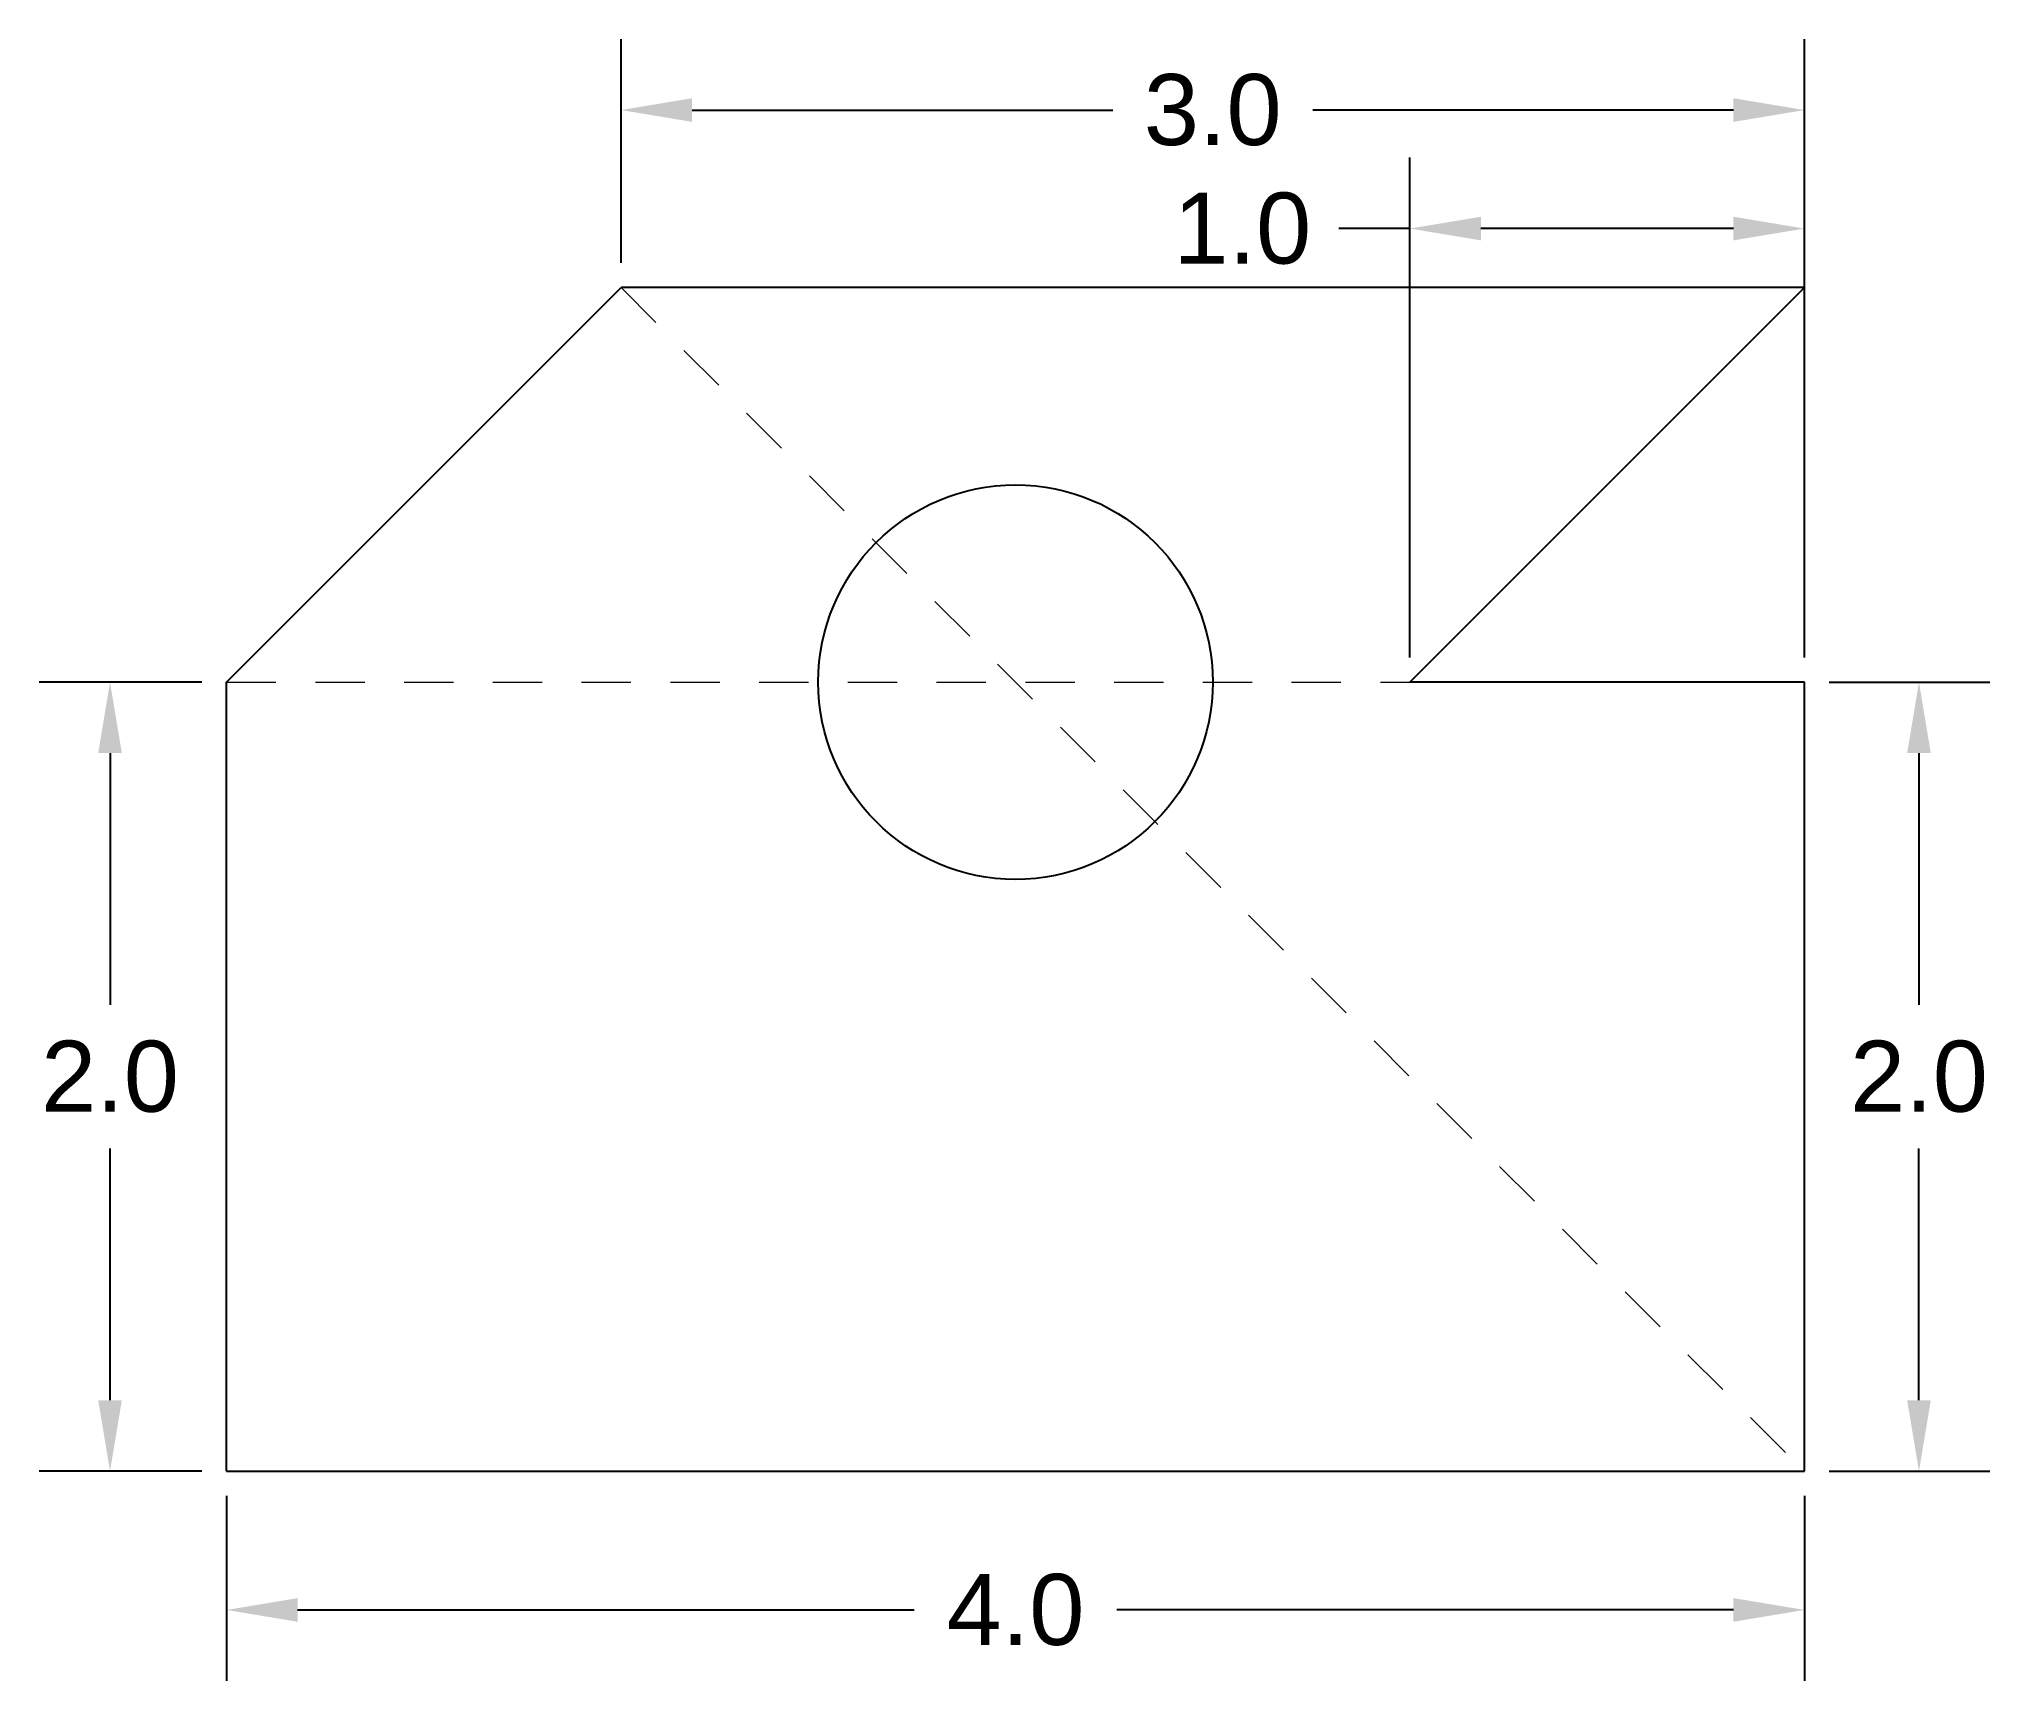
# Model space of a CAD drawing. Header units: inches. Extents: x 1.52 to 6.47, y 4.47 to 8.63.
import ezdxf

# ---------------------------------------------------------------- set-up
doc = ezdxf.new("R2010")
doc.units = ezdxf.units.IN
doc.header["$MEASUREMENT"] = 0
doc.linetypes.add('HIDDEN2', pattern=[0.1875, 0.125, -0.0625])
doc.layers.add('line', color=7, linetype='HIDDEN2', lineweight=5)
doc.styles.get("Standard").update_dxf_attribs({"font": 'arial.ttf'})
doc.dimstyles.get("Standard").update_dxf_attribs({"dimtxt": 0.18, "dimasz": 0.18, "dimexe": 0.18, "dimexo": 0.0625, "dimgap": 0.09, "dimtad": 0, "dimtih": 1, "dimtoh": 1, "dimdec": 1, "dimzin": 0, "dimdsep": 46, "dimtxsty": 'Standard', "dimcen": 0.09, "dimadec": 0, "dimazin": 0, "dimtfac": 1, "dimtdec": 1, "dimtofl": 0, "dimtmove": 0, "dimatfit": 3, "dimfxl": 1, "dimtolj": 1, "dimtzin": 0, "dimarcsym": 0})

# ---------------------------------------------------------------- blocks, each defined once
blk = doc.blocks.new('*D1')
at = {"color": 0, "lineweight": -2, "transparency": 16777216}
for p, q in [((1.9375, 7), (1.5244, 7)), ((1.7044, 6.82), (1.7044, 6.1819)), ((1.7044, 5.18), (1.7044, 5.8181)), ((1.9375, 5), (1.5244, 5))]:
    blk.add_line(p, q, dxfattribs=at)
at = {"color": 0, "transparency": 16777216}
for points in [[(1.6744, 6.82), (1.7344, 6.82), (1.7044, 7)], [(1.6744, 5.18), (1.7344, 5.18), (1.7044, 5)]]:
    blk.add_solid(points, dxfattribs=at)
at = {"layer": 'Defpoints', "color": 0, "transparency": 16777216}
for p in [(1.7044, 7), (2, 7), (2, 5)]:
    blk.add_point(p, dxfattribs=at)
at = {"color": 0, "transparency": 16777216, "insert": (1.7044, 6), "char_height": 0.18, "attachment_point": 5}
blk.add_mtext('\\A1;2.0', dxfattribs=at)
blk = doc.blocks.new('*D2')
at = {"color": 0, "lineweight": -2, "transparency": 16777216}
for p, q in [((2, 4.9375), (2, 4.4685)), ((6, 4.9375), (6, 4.4685)), ((2.18, 4.6485), (3.7428, 4.6485)), ((5.82, 4.6485), (4.2572, 4.6485))]:
    blk.add_line(p, q, dxfattribs=at)
at = {"color": 0, "transparency": 16777216}
for points in [[(2.18, 4.6785), (2.18, 4.6185), (2, 4.6485)], [(5.82, 4.6785), (5.82, 4.6185), (6, 4.6485)]]:
    blk.add_solid(points, dxfattribs=at)
at = {"layer": 'Defpoints', "color": 0, "transparency": 16777216}
for p in [(2, 5), (6, 5), (6, 4.6485)]:
    blk.add_point(p, dxfattribs=at)
at = {"color": 0, "transparency": 16777216, "insert": (4, 4.6485), "char_height": 0.18, "attachment_point": 5}
blk.add_mtext('\\A1;4.0', dxfattribs=at)
blk = doc.blocks.new('*D3')
at = {"color": 0, "lineweight": -2, "transparency": 16777216}
for p, q in [((6.0625, 7), (6.4705, 7)), ((6.2905, 6.82), (6.2905, 6.1819)), ((6.2905, 5.18), (6.2905, 5.8181)), ((6.0625, 5), (6.4705, 5))]:
    blk.add_line(p, q, dxfattribs=at)
at = {"color": 0, "transparency": 16777216}
for points in [[(6.2605, 6.82), (6.3205, 6.82), (6.2905, 7)], [(6.2605, 5.18), (6.3205, 5.18), (6.2905, 5)]]:
    blk.add_solid(points, dxfattribs=at)
at = {"layer": 'Defpoints', "color": 0, "transparency": 16777216}
for p in [(6, 7), (6.2905, 7), (6, 5)]:
    blk.add_point(p, dxfattribs=at)
at = {"color": 0, "transparency": 16777216, "insert": (6.2905, 6), "char_height": 0.18, "attachment_point": 5}
blk.add_mtext('\\A1;2.0', dxfattribs=at)
blk = doc.blocks.new('*D4')
at = {"color": 0, "lineweight": -2, "transparency": 16777216}
for p, q in [((3, 8.0625), (3, 8.63)), ((6, 8.0625), (6, 8.63)), ((3.18, 8.45), (4.2465, 8.45)), ((5.82, 8.45), (4.7535, 8.45))]:
    blk.add_line(p, q, dxfattribs=at)
at = {"color": 0, "transparency": 16777216}
for points in [[(3.18, 8.48), (3.18, 8.42), (3, 8.45)], [(5.82, 8.48), (5.82, 8.42), (6, 8.45)]]:
    blk.add_solid(points, dxfattribs=at)
at = {"layer": 'Defpoints', "color": 0, "transparency": 16777216}
for p in [(3, 8.45), (3, 8), (6, 8)]:
    blk.add_point(p, dxfattribs=at)
at = {"color": 0, "transparency": 16777216, "insert": (4.5, 8.45), "char_height": 0.18, "attachment_point": 5}
blk.add_mtext('\\A1;3.0', dxfattribs=at)
blk = doc.blocks.new('*D5')
at = {"color": 0, "lineweight": -2, "transparency": 16777216}
for p, q in [((5, 7.0625), (5, 8.3296)), ((6, 7.0625), (6, 8.3296)), ((5, 8.1496), (4.82, 8.1496)), ((5.82, 8.1496), (5.18, 8.1496))]:
    blk.add_line(p, q, dxfattribs=at)
at = {"color": 0, "transparency": 16777216}
for points in [[(5.18, 8.1796), (5.18, 8.1196), (5, 8.1496)], [(5.82, 8.1796), (5.82, 8.1196), (6, 8.1496)]]:
    blk.add_solid(points, dxfattribs=at)
at = {"layer": 'Defpoints', "color": 0, "transparency": 16777216}
for p in [(5, 8.1496), (5, 7), (6, 7)]:
    blk.add_point(p, dxfattribs=at)
at = {"color": 0, "transparency": 16777216, "insert": (4.5749, 8.1496), "char_height": 0.18, "attachment_point": 5}
blk.add_mtext('\\A1;1.0', dxfattribs=at)

msp = doc.modelspace()

# ---------------------------------------------------------------- linework, layer by layer
for p, q in [((2, 7), (3, 8)), ((6, 8), (3, 8)), ((5, 7), (6, 8)), ((2, 5), (2, 7)), ((6, 7), (5, 7)), ((5, 7), (5, 7)), ((6, 5), (6, 7)), ((2, 5), (6, 5))]:
    msp.add_line(p, q)
msp.add_circle((4, 7), 0.5)
at = {"layer": 'line'}
for p, q in [((3, 8), (6, 5)), ((2, 7), (5, 7))]:
    msp.add_line(p, q, dxfattribs=at)

# ---------------------------------------------------------------- dimensions: what is measured, and where the dimension line sits
for base, p1, p2, picture, middle in [((3, 8.45), (6, 8), (3, 8), '*D4', (4.5, 8.45)), ((5, 8.1496), (6, 7), (5, 7), '*D5', (4.5749, 8.1496)), ((6, 4.6485), (2, 5), (6, 5), '*D2', (4, 4.6485))]:
    dim = msp.add_linear_dim(base=base, p1=p1, p2=p2, dimstyle='Standard')
    dim.commit()
    dim.dimension.update_dxf_attribs({"geometry": picture, "text_midpoint": middle})
for base, p1, p2, picture, middle in [((1.7044, 7), (2, 5), (2, 7), '*D1', (1.7044, 6)), ((6.2905, 7), (6, 5), (6, 7), '*D3', (6.2905, 6))]:
    dim = msp.add_linear_dim(base=base, p1=p1, p2=p2, angle=90, dimstyle='Standard')
    dim.commit()
    dim.dimension.update_dxf_attribs({"geometry": picture, "text_midpoint": middle})

doc.saveas('drawing.dxf')
